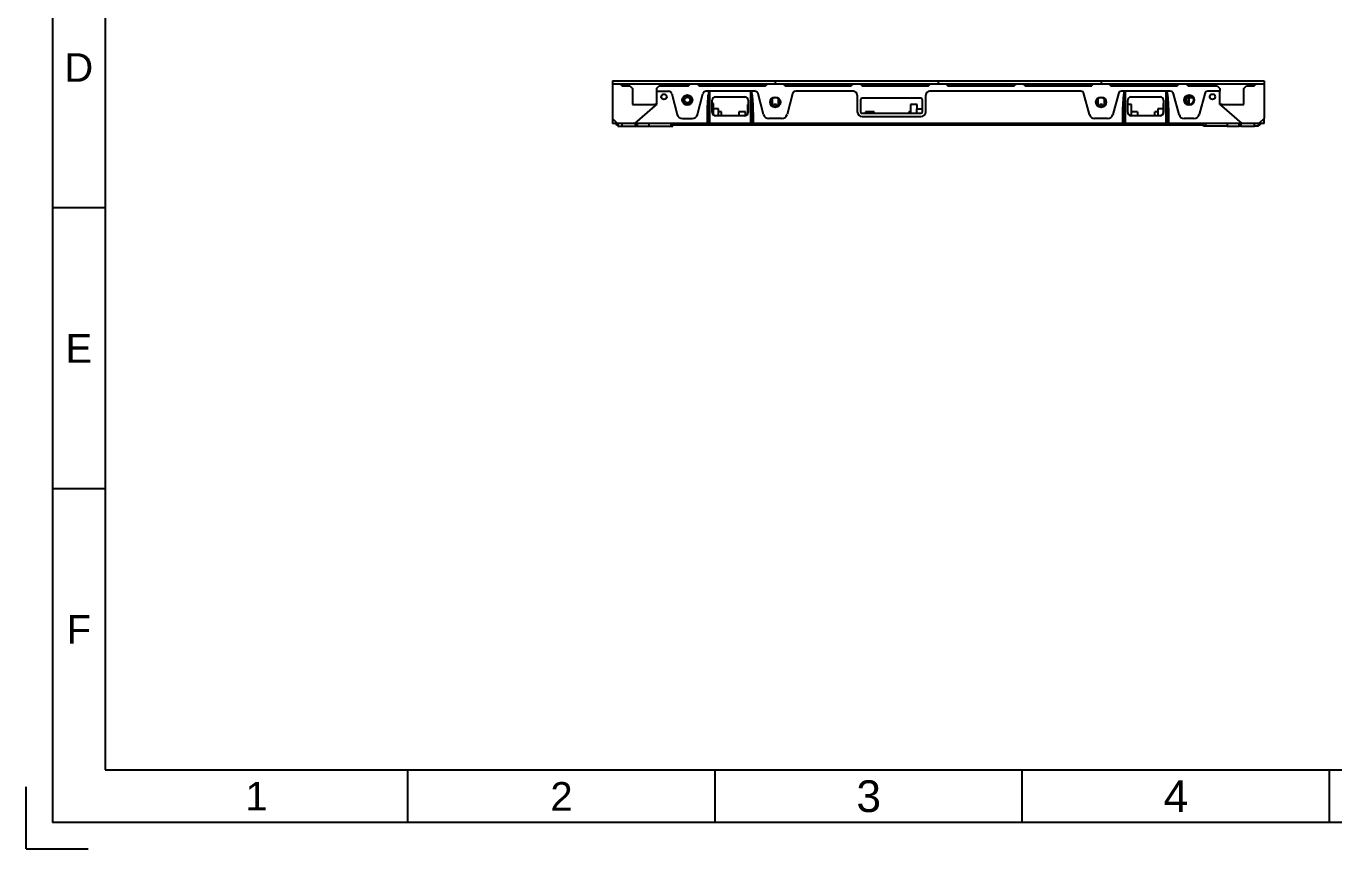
# Model space of a CAD drawing. Header units: millimetres. Extents: x 5415 to 11208, y 1449 to 3485.
# Drawn here: x 5415 to 6619, y 1596 to 2353 of the extents above; entities that cross this region are included whole.
import ezdxf
from ezdxf.enums import TextEntityAlignment as Align

# ---------------------------------------------------------------- set-up
doc = ezdxf.new("R2010")
doc.units = ezdxf.units.MM
doc.styles.get("Standard").update_dxf_attribs({"font": 'arial.ttf'})

msp = doc.modelspace()

# ---------------------------------------------------------------- linework, layer by layer
for p, q in [((5439.33818, 3268.68861), (5439.33818, 1620.20376)), ((5487.82303, 3220.20376), (5487.82303, 1668.68861)), ((5487.82303, 2185.86032), (5439.33818, 2185.86032)), ((5487.82303, 1927.27447), (5439.33818, 1927.27447)), ((5487.82303, 1668.68861), (7742.36848, 1668.68861)), ((5766.61091, 1620.20376), (5766.61091, 1668.68861)), ((6049.43919, 1620.20376), (6049.43919, 1668.68861)), ((6332.26747, 1620.20376), (6332.26747, 1668.68861)), ((6615.09575, 1620.20376), (6615.09575, 1668.68861)), ((5415.09575, 1595.96133), (5415.09575, 1653.10419)), ((7790.85333, 1620.20376), (5439.33818, 1620.20376)), ((5415.09575, 1595.96133), (5472.23861, 1595.96133))]:
    msp.add_line(p, q)
at = {"color": 7, "linetype": 'Continuous', "lineweight": 25}
for p, q in [((5954.84029, 2302.79822), (5954.84029, 2300.19822)), ((5954.84029, 2302.79822), (6104.84029, 2302.79822)), ((5954.84029, 2300.19822), (6104.84029, 2300.19822)), ((5954.84029, 2300.19822), (5954.84029, 2268.19822)), ((5954.84029, 2300.19822), (5961.84029, 2300.19822)), ((5961.84029, 2300.19822), (5963.84029, 2298.19822)), ((5965.84029, 2298.19822), (5963.84029, 2300.19822)), ((6024.84029, 2300.19822), (6022.84029, 2298.19822)), ((6024.84029, 2298.19822), (6026.84029, 2300.19822)), ((6026.84029, 2300.19822), (6032.84029, 2300.19822)), ((6032.84029, 2300.19822), (6034.84029, 2298.19822)), ((6036.84029, 2298.19822), (6034.84029, 2300.19822)), ((6095.84029, 2300.19822), (6093.84029, 2298.19822)), ((6095.84029, 2298.19822), (6097.84029, 2300.19822)), ((6097.84029, 2300.19822), (6111.84029, 2300.19822)), ((6104.84029, 2302.79822), (6104.84029, 2300.19822)), ((6104.84029, 2302.79822), (6254.84029, 2302.79822)), ((6104.84029, 2300.19822), (6254.84029, 2300.19822)), ((6111.84029, 2300.19822), (6113.84029, 2298.19822)), ((6174.84029, 2298.19822), (6176.84029, 2300.19822)), ((6176.84029, 2300.19822), (6182.84029, 2300.19822)), ((6182.84029, 2300.19822), (6184.84029, 2298.19822)), ((6245.84029, 2298.19822), (6247.84029, 2300.19822)), ((6247.84029, 2300.19822), (6261.84029, 2300.19822)), ((6254.84029, 2302.79822), (6404.84029, 2302.79822)), ((6254.84029, 2302.79822), (6254.84029, 2300.19822)), ((6254.84029, 2300.19822), (6404.84029, 2300.19822)), ((6261.84029, 2300.19822), (6263.84029, 2298.19822)), ((6324.84029, 2298.19822), (6326.84029, 2300.19822)), ((6326.84029, 2300.19822), (6332.84029, 2300.19822)), ((6332.84029, 2300.19822), (6334.84029, 2298.19822)), ((6395.84029, 2298.19822), (6397.84029, 2300.19822)), ((6397.84029, 2300.19822), (6411.84029, 2300.19822)), ((6404.84029, 2302.79822), (6404.84029, 2300.19822)), ((6404.84029, 2302.79822), (6554.84029, 2302.79822)), ((6404.84029, 2300.19822), (6554.84029, 2300.19822)), ((6411.84029, 2300.19822), (6413.84029, 2298.19822)), ((6474.84029, 2298.19822), (6476.84029, 2300.19822)), ((6476.84029, 2300.19822), (6482.84029, 2300.19822)), ((6482.84029, 2300.19822), (6484.84029, 2298.19822)), ((6545.84029, 2298.19822), (6547.84029, 2300.19822)), ((6547.84029, 2300.19822), (6554.84029, 2300.19822)), ((6554.84029, 2302.79822), (6554.84029, 2300.19822)), ((6554.84029, 2300.19822), (6554.84029, 2268.19822)), ((5963.84029, 2298.19822), (5970.99029, 2298.19822)), ((5970.99029, 2298.19822), (5973.49029, 2295.69822)), ((5973.49029, 2295.69822), (5973.49029, 2281.19822)), ((5995.49029, 2295.69822), (5997.99029, 2298.19822)), ((5995.49029, 2295.69822), (5995.49029, 2293.19822)), ((5995.49029, 2293.19822), (6006.53831, 2293.19822)), ((5995.49029, 2293.19822), (5995.49029, 2281.19822)), ((5997.99029, 2298.19822), (6024.84029, 2298.19822)), ((6009.43609, 2290.97468), (6014.54602, 2271.90413)), ((6026.63206, 2288.26881), (6026.5232, 2282.03207)), ((6026.84029, 2288.06571), (6026.84029, 2282.33073)), ((6033.13455, 2271.90413), (6038.24449, 2290.97468)), ((6034.84029, 2298.19822), (6095.84029, 2298.19822)), ((6086.03831, 2293.19822), (6041.14227, 2293.19822)), ((6044.34029, 2293.15523), (6044.34029, 2263.49822)), ((6049.84029, 2288.00823), (6076.84029, 2288.00823)), ((6082.34029, 2263.49822), (6082.34029, 2293.15523)), ((6094.04602, 2271.90413), (6088.93609, 2290.97468)), ((6113.84029, 2298.19822), (6174.84029, 2298.19822)), ((6120.74449, 2290.97468), (6115.63455, 2271.90413)), ((6176.84029, 2293.19822), (6123.64227, 2293.19822)), ((6180.34029, 2289.69822), (6180.34029, 2274.44822)), ((6184.84029, 2298.19822), (6245.84029, 2298.19822)), ((6243.34029, 2274.44822), (6243.34029, 2289.69822)), ((6386.03831, 2293.19822), (6246.84029, 2293.19822)), ((6263.84029, 2298.19822), (6324.84029, 2298.19822)), ((6334.84029, 2298.19822), (6395.84029, 2298.19822)), ((6394.04602, 2271.90413), (6388.93609, 2290.97468)), ((6413.84029, 2298.19822), (6474.84029, 2298.19822)), ((6420.74449, 2290.97468), (6415.63455, 2271.90413)), ((6468.53831, 2293.19822), (6423.64227, 2293.19822)), ((6426.84029, 2293.15523), (6426.84029, 2263.49822)), ((6432.34029, 2288.00823), (6459.34029, 2288.00823)), ((6464.84029, 2263.49822), (6464.84029, 2293.15523)), ((6476.54602, 2271.90413), (6471.43609, 2290.97468)), ((6482.84029, 2282.33073), (6482.84029, 2288.06571)), ((6482.84029, 2288.06571), (6482.84029, 2282.33073)), ((6484.84029, 2298.19822), (6511.69029, 2298.19822)), ((6500.24449, 2290.97468), (6495.13455, 2271.90413)), ((6514.19029, 2293.19822), (6503.14227, 2293.19822)), ((6511.69029, 2298.19822), (6514.19029, 2295.69822)), ((6514.19029, 2295.69822), (6514.19029, 2293.19822)), ((6514.19029, 2281.19822), (6514.19029, 2293.19822)), ((6536.19029, 2295.69822), (6538.69029, 2298.19822)), ((6536.19029, 2281.19822), (6536.19029, 2295.69822)), ((6538.69029, 2298.19822), (6545.84029, 2298.19822)), ((5973.49029, 2281.19822), (5993.49029, 2281.19822)), ((5993.98265, 2279.88406), (5975.18446, 2263.49822)), ((5993.49029, 2281.19822), (5993.98265, 2279.88406)), ((5995.49029, 2281.19822), (5993.49029, 2281.19822)), ((5995.49029, 2281.19822), (5993.98265, 2279.88406)), ((6019.84029, 2284.09256), (6019.84029, 2286.30389)), ((6046.84029, 2273.67397), (6046.84029, 2285.04252)), ((6047.84029, 2282.09822), (6046.84029, 2282.09822)), ((6047.84029, 2271.63844), (6047.84029, 2282.09822)), ((6052.52029, 2276.99822), (6047.84029, 2276.99822)), ((6052.52029, 2270.88324), (6052.52029, 2276.99822)), ((6079.34029, 2281.19822), (6079.34029, 2272.2096)), ((6079.84029, 2281.19822), (6079.34029, 2281.19822)), ((6079.84029, 2285.04252), (6079.84029, 2273.67397)), ((6101.84029, 2286.20862), (6101.84029, 2280.18783)), ((6106.09029, 2281.19822), (6103.59029, 2281.19822)), ((6103.59029, 2279.1362), (6103.59029, 2281.19822)), ((6106.09029, 2279.1362), (6106.09029, 2281.19822)), ((6107.84029, 2280.18783), (6107.84029, 2286.20862)), ((6183.34029, 2285.44822), (6183.34029, 2274.44822)), ((6238.84029, 2286.94822), (6184.84029, 2286.94822)), ((6229.34029, 2281.19822), (6229.34029, 2272.94822)), ((6235.34029, 2281.19822), (6229.34029, 2281.19822)), ((6235.06747, 2272.94822), (6235.06747, 2277.19822)), ((6235.06747, 2277.19822), (6240.34029, 2277.19822)), ((6235.34029, 2277.19822), (6235.34029, 2281.19822)), ((6240.34029, 2274.44822), (6240.34029, 2285.44822)), ((6401.84029, 2286.20862), (6401.84029, 2280.18783)), ((6406.09029, 2281.19822), (6403.59029, 2281.19822)), ((6403.59029, 2279.1362), (6403.59029, 2281.19822)), ((6406.09029, 2279.1362), (6406.09029, 2281.19822)), ((6407.84029, 2280.18783), (6407.84029, 2286.20862)), ((6429.34029, 2273.67397), (6429.34029, 2285.04252)), ((6432.84029, 2281.19822), (6429.34029, 2281.19822)), ((6432.84029, 2270.88324), (6432.84029, 2281.19822)), ((6457.16029, 2276.99822), (6457.16029, 2270.88324)), ((6461.84029, 2276.99822), (6457.16029, 2276.99822)), ((6461.84029, 2282.09822), (6461.84029, 2272.2096)), ((6462.34029, 2282.09822), (6461.84029, 2282.09822)), ((6462.34029, 2285.04252), (6462.34029, 2273.67397)), ((6485.62629, 2287.09822), (6485.62629, 2281.05374)), ((6489.5298, 2287.09822), (6485.62629, 2287.09822)), ((6489.84029, 2286.30389), (6489.84029, 2284.09256)), ((6514.19029, 2281.19822), (6515.69793, 2279.88406)), ((6516.19029, 2281.19822), (6514.19029, 2281.19822)), ((6515.69793, 2279.88406), (6516.19029, 2281.19822)), ((6515.69793, 2279.88406), (6534.49612, 2263.49822)), ((6516.19029, 2281.19822), (6536.19029, 2281.19822)), ((5959.54029, 2263.49822), (5954.84029, 2268.19822)), ((5954.84029, 2268.19822), (5954.84029, 2263.49822)), ((6019.37565, 2268.19822), (6028.30492, 2268.19822)), ((6042.34029, 2263.49822), (6042.34029, 2270.38161)), ((6043.34029, 2263.49822), (6043.34029, 2270.46877)), ((6049.84029, 2270.88324), (6049.84029, 2270.70827)), ((6049.84029, 2270.88324), (6076.84029, 2270.88324)), ((6076.84029, 2270.70827), (6049.84029, 2270.70827)), ((6055.34029, 2274.19822), (6052.52029, 2274.19822)), ((6055.34029, 2270.88324), (6055.34029, 2274.19822)), ((6071.34029, 2274.19822), (6071.34029, 2270.88324)), ((6077.34029, 2274.19822), (6071.34029, 2274.19822)), ((6076.84029, 2270.88324), (6076.84029, 2270.70827)), ((6077.34029, 2270.92472), (6077.34029, 2274.19822)), ((6083.34029, 2270.46877), (6083.34029, 2263.49822)), ((6084.34029, 2270.38161), (6084.34029, 2263.49822)), ((6110.80492, 2268.19822), (6098.87565, 2268.19822)), ((6184.01113, 2273.19822), (6185.84029, 2273.19822)), ((6184.84029, 2272.94822), (6238.84029, 2272.94822)), ((6184.84029, 2269.94822), (6238.84029, 2269.94822)), ((6185.84029, 2272.94822), (6185.84029, 2273.19822)), ((6187.84029, 2274.19822), (6187.84029, 2272.94822)), ((6195.84029, 2274.19822), (6187.84029, 2274.19822)), ((6195.84029, 2272.94822), (6195.84029, 2274.19822)), ((6227.84029, 2274.19822), (6227.84029, 2272.94822)), ((6229.34029, 2274.19822), (6227.84029, 2274.19822)), ((6410.80492, 2268.19822), (6398.87565, 2268.19822)), ((6424.84029, 2263.49822), (6424.84029, 2270.38161)), ((6425.84029, 2263.49822), (6425.84029, 2270.46877)), ((6432.34029, 2270.88324), (6432.34029, 2270.70827)), ((6432.34029, 2270.88324), (6459.34029, 2270.88324)), ((6459.34029, 2270.70827), (6432.34029, 2270.70827)), ((6438.34029, 2274.19822), (6432.84029, 2274.19822)), ((6438.34029, 2274.19822), (6438.34029, 2270.88324)), ((6454.34029, 2270.88324), (6454.34029, 2274.19822)), ((6457.16029, 2274.19822), (6454.34029, 2274.19822)), ((6459.34029, 2270.88324), (6459.34029, 2270.70827)), ((6465.84029, 2270.46877), (6465.84029, 2263.49822)), ((6466.84029, 2270.38161), (6466.84029, 2263.49822)), ((6490.30492, 2268.19822), (6481.37565, 2268.19822)), ((6554.84029, 2268.19822), (6550.14029, 2263.49822)), ((6554.84029, 2263.49822), (6554.84029, 2268.19822)), ((5959.54029, 2263.49822), (5954.84029, 2263.49822)), ((5958.50629, 2262.72572), (5958.4387, 2263.49822)), ((5958.56994, 2261.99822), (5958.50629, 2262.72572)), ((5959.84029, 2262.72572), (5958.50629, 2262.72572)), ((5959.84029, 2261.99822), (5958.56994, 2261.99822)), ((5975.18446, 2263.49822), (5959.54029, 2263.49822)), ((5959.84029, 2263.49822), (5959.84029, 2261.19822)), ((5959.84029, 2261.19822), (5963.51573, 2261.19822)), ((5963.51573, 2263.49822), (5963.51573, 2261.19822)), ((5963.51573, 2261.19822), (5976.16484, 2261.19822)), ((6042.34029, 2263.49822), (5975.18446, 2263.49822)), ((5976.16484, 2261.19822), (5976.16484, 2263.49822)), ((5976.16484, 2261.19822), (5977.74716, 2261.19822)), ((5977.74716, 2263.49822), (5977.74716, 2261.19822)), ((5977.74716, 2261.19822), (5988.79523, 2261.19822)), ((5988.79523, 2261.19822), (5988.79523, 2263.49822)), ((5988.79523, 2261.19822), (6008.52837, 2261.19822)), ((6008.52837, 2263.49822), (6008.52837, 2261.19822)), ((6008.52837, 2261.19822), (6010.64969, 2261.19822)), ((6010.64969, 2261.19822), (6010.64969, 2263.49822)), ((6499.03089, 2262.72572), (6010.64969, 2262.72572)), ((6499.03089, 2261.99822), (6010.64969, 2261.99822)), ((6042.34029, 2263.49822), (6043.34029, 2263.49822)), ((6044.34029, 2263.49822), (6043.34029, 2263.49822)), ((6082.34029, 2263.49822), (6044.34029, 2263.49822)), ((6083.34029, 2263.49822), (6082.34029, 2263.49822)), ((6083.34029, 2263.49822), (6084.34029, 2263.49822)), ((6424.84029, 2263.49822), (6084.34029, 2263.49822)), ((6424.84029, 2263.49822), (6425.84029, 2263.49822)), ((6426.84029, 2263.49822), (6425.84029, 2263.49822)), ((6464.84029, 2263.49822), (6426.84029, 2263.49822)), ((6465.84029, 2263.49822), (6464.84029, 2263.49822)), ((6465.84029, 2263.49822), (6466.84029, 2263.49822)), ((6534.49612, 2263.49822), (6466.84029, 2263.49822)), ((6499.03089, 2261.19822), (6499.03089, 2263.49822)), ((6501.15221, 2261.19822), (6499.03089, 2261.19822)), ((6501.15221, 2261.19822), (6501.15221, 2263.49822)), ((6520.88535, 2261.19822), (6501.15221, 2261.19822)), ((6520.88535, 2263.49822), (6520.88535, 2261.19822)), ((6520.88535, 2261.19822), (6531.93342, 2261.19822)), ((6531.93342, 2261.19822), (6531.93342, 2263.49822)), ((6533.51573, 2261.19822), (6531.93342, 2261.19822)), ((6533.51573, 2263.49822), (6533.51573, 2261.19822)), ((6533.51573, 2261.19822), (6546.16484, 2261.19822)), ((6550.14029, 2263.49822), (6534.49612, 2263.49822)), ((6546.16484, 2261.19822), (6546.16484, 2263.49822)), ((6549.84029, 2261.19822), (6546.16484, 2261.19822)), ((6549.84029, 2261.19822), (6549.84029, 2263.49822)), ((6551.17429, 2262.72572), (6549.84029, 2262.72572)), ((6551.11064, 2261.99822), (6549.84029, 2261.99822)), ((6554.84029, 2263.49822), (6550.14029, 2263.49822)), ((6551.11064, 2261.99822), (6551.17429, 2262.72572)), ((6551.24188, 2263.49822), (6551.17429, 2262.72572))]:
    msp.add_line(p, q, dxfattribs=at)
for centre, radius in [((6002.34029, 2288.19822), 2.5), ((6023.84029, 2285.19822), 4.65), ((6023.84029, 2285.19822), 4.15), ((6023.84029, 2285.19822), 2.5), ((6104.84029, 2283.19822), 4.75), ((6404.84029, 2283.19822), 4.75), ((6485.84029, 2285.19822), 4.65), ((6485.84029, 2285.19822), 4.15), ((6507.34029, 2288.19822), 2.5), ((6104.84029, 2283.19822), 4.25), ((6404.84029, 2283.19822), 4.25)]:
    msp.add_circle(centre, radius, dxfattribs=at)
for centre, radius, start, end in [((6006.53831, 2290.19822), 3, 15, 90), ((6041.14227, 2290.19822), 3, 90, 165), ((6086.03831, 2290.19822), 3, 15, 90), ((6123.64227, 2290.19822), 3, 90, 165), ((6176.84029, 2289.69822), 3.5, 0, 90), ((6246.84029, 2289.69822), 3.5, 90, 180), ((6386.03831, 2290.19822), 3, 15, 90), ((6423.64227, 2290.19822), 3, 90, 165), ((6468.53831, 2290.19822), 3, 15, 90), ((6485.84029, 2285.19822), 2.5, 49.46419789, 265.08947191), ((6503.14227, 2290.19822), 3, 90, 165), ((6184.84029, 2285.44822), 1.5, 90, 180), ((6238.84029, 2285.44822), 1.5, 0, 90), ((6019.37565, 2273.19822), 5, 195, 270), ((6028.30492, 2273.19822), 5, 270, 345), ((6042.58839, 2273.31541), 2.94427, 265.16619396, 284.79594482), ((6084.09219, 2273.31541), 2.94427, 255.20405518, 274.83380604), ((6098.87565, 2273.19822), 5, 195, 270), ((6110.80492, 2273.19822), 5, 270, 345), ((6184.84029, 2274.44822), 4.5, 180, 270), ((6184.84029, 2274.44822), 1.5, 180, 270), ((6238.84029, 2274.44822), 1.5, 270, 0), ((6238.84029, 2274.44822), 4.5, 270, 0), ((6398.87565, 2273.19822), 5, 195, 270), ((6410.80492, 2273.19822), 5, 270, 345), ((6425.08839, 2273.31541), 2.94427, 265.16619396, 284.79594482), ((6466.59219, 2273.31541), 2.94427, 255.20405518, 274.83380604), ((6481.37565, 2273.19822), 5, 195, 270), ((6490.30492, 2273.19822), 5, 270, 345)]:
    msp.add_arc(centre, radius, start, end, dxfattribs=at)
for centre, start_param, end_param in [((6049.84029, 2285.04252), 1.5707963268, 3.1415926536), ((6076.84029, 2285.04252), 0, 1.5707963268), ((6432.34029, 2285.04252), 1.5707963268, 3.1415926536), ((6459.34029, 2285.04252), 0, 1.5707963268), ((6049.84029, 2273.84895), 3.1415926536, 4.7123889804), ((6049.84029, 2273.67397), 3.1415926536, 4.7123889804), ((6076.84029, 2273.84895), 4.7123889804, 6.2831853072), ((6076.84029, 2273.67397), 4.7123889804, 6.2831853072), ((6432.34029, 2273.84895), 3.1415926536, 4.7123889804), ((6432.34029, 2273.67397), 3.1415926536, 4.7123889804), ((6459.34029, 2273.84895), 4.7123889804, 6.2831853072), ((6459.34029, 2273.67397), 4.7123889804, 6.2831853072)]:
    msp.add_ellipse(centre, major_axis=(3, 0), ratio=0.9885695586, start_param=start_param, end_param=end_param, dxfattribs=at)
for points, knots in [([(6042.34029, 2270.38161), (6042.35112, 2272.20753), (6042.37257, 2275.82308), (6042.54824, 2281.04479), (6042.81151, 2285.42012), (6043.12709, 2288.75161), (6043.44533, 2290.93965), (6043.73446, 2292.28617), (6043.99063, 2292.90831), (6044.11639, 2293.10961), (6044.18626, 2293.17117), (6044.21697, 2293.19822)], [0, 0, 0, 0, 0.2380178376, 0.4713072549, 0.680945331, 0.8093917168, 0.9072262663, 0.9694007369, 0.9879405144, 0.9947001513, 1, 1, 1, 1]), ([(6043.34029, 2270.46877), (6043.37736, 2275.81775), (6043.42612, 2282.85467), (6043.81013, 2290.28489), (6044.07761, 2292.46731), (6044.21006, 2292.98852), (6044.27803, 2293.1179), (6044.31138, 2293.14701), (6044.32824, 2293.15425), (6044.33636, 2293.15491), (6044.34029, 2293.15523)], [0, 0, 0, 0, 0.7046345634, 0.9269917065, 0.9800519684, 0.9937792938, 0.9976364972, 0.9989413612, 0.9994884652, 1, 1, 1, 1]), ([(6082.34029, 2293.15523), (6082.34421, 2293.15491), (6082.35234, 2293.15425), (6082.36919, 2293.14701), (6082.40255, 2293.1179), (6082.47052, 2292.98852), (6082.60296, 2292.46731), (6082.87045, 2290.28489), (6083.25445, 2282.85467), (6083.30322, 2275.81775), (6083.34029, 2270.46877)], [0, 0, 0, 0, 0.0005115299, 0.0010586295, 0.002363487, 0.0062206837, 0.0199480062, 0.0730082755, 0.295365423, 1, 1, 1, 1]), ([(6082.4636, 2293.19822), (6082.49417, 2293.17106), (6082.5867, 2293.08882), (6082.70092, 2292.87857), (6082.85359, 2292.50727), (6083.01387, 2291.9381), (6083.27065, 2290.73786), (6083.5508, 2288.75006), (6083.8704, 2285.42142), (6084.13183, 2281.04471), (6084.30814, 2275.82342), (6084.3295, 2272.20764), (6084.34029, 2270.38161)], [0, 0, 0, 0, 0.0052957232, 0.0160323551, 0.0305983713, 0.0577563386, 0.0928114686, 0.1906113047, 0.3190830139, 0.5286910841, 0.7619811913, 1, 1, 1, 1]), ([(6424.84029, 2270.38161), (6424.85112, 2272.20753), (6424.87257, 2275.82308), (6425.04824, 2281.04479), (6425.31151, 2285.42012), (6425.62709, 2288.75161), (6425.94533, 2290.93965), (6426.23446, 2292.28617), (6426.49063, 2292.90831), (6426.61639, 2293.10961), (6426.68626, 2293.17117), (6426.71697, 2293.19822)], [0, 0, 0, 0, 0.23801783764, 0.47130725478, 0.68094533102, 0.80939171669, 0.90722626627, 0.96940073693, 0.98794051444, 0.99470015132, 1, 1, 1, 1]), ([(6425.84029, 2270.46877), (6425.87736, 2275.81775), (6425.92612, 2282.85467), (6426.31013, 2290.28489), (6426.57761, 2292.46731), (6426.71006, 2292.98852), (6426.77803, 2293.1179), (6426.81138, 2293.14701), (6426.82824, 2293.15425), (6426.83636, 2293.15491), (6426.84029, 2293.15523)], [0, 0, 0, 0, 0.7046345634, 0.9269917065, 0.9800519684, 0.9937792938, 0.9976364972, 0.9989413612, 0.9994884652, 1, 1, 1, 1]), ([(6464.84029, 2293.15523), (6464.84421, 2293.15491), (6464.85234, 2293.15425), (6464.86919, 2293.14701), (6464.90255, 2293.1179), (6464.97052, 2292.98852), (6465.10296, 2292.46731), (6465.37045, 2290.28489), (6465.75445, 2282.85467), (6465.80322, 2275.81775), (6465.84029, 2270.46877)], [0, 0, 0, 0, 0.0005115299, 0.0010586295, 0.002363487, 0.0062206837, 0.0199480062, 0.0730082755, 0.295365423, 1, 1, 1, 1]), ([(6464.9636, 2293.19822), (6464.99417, 2293.17106), (6465.0867, 2293.08882), (6465.20092, 2292.87857), (6465.35359, 2292.50727), (6465.51387, 2291.9381), (6465.77065, 2290.73786), (6466.0508, 2288.75006), (6466.3704, 2285.42142), (6466.63183, 2281.04471), (6466.80814, 2275.82342), (6466.8295, 2272.20764), (6466.84029, 2270.38161)], [0, 0, 0, 0, 0.0052957232, 0.0160323551, 0.0305983713, 0.0577563385, 0.0928114686, 0.1906113047, 0.3190830139, 0.528691084, 0.7619811912, 1, 1, 1, 1])]:
    msp.add_open_spline(points, degree=3, knots=knots, dxfattribs=at)

# ---------------------------------------------------------------- texts
for s, height, p in [('D', 26.28571, (5463.5806, 2315.15325)), ('E', 26.28571, (5463.5806, 2056.5674)), ('F', 26.28571, (5463.5806, 1797.98154)), ('1', 26.28571, (5627.21697, 1644.44618)), ('2', 26.28571, (5908.02505, 1644.44618)), ('3', 29.20635, (6190.85333, 1644.44618)), ('4', 29.20635, (6473.68161, 1644.44618))]:
    msp.add_text(s, height=height).set_placement(p, align=Align.MIDDLE)

doc.saveas('drawing.dxf')
